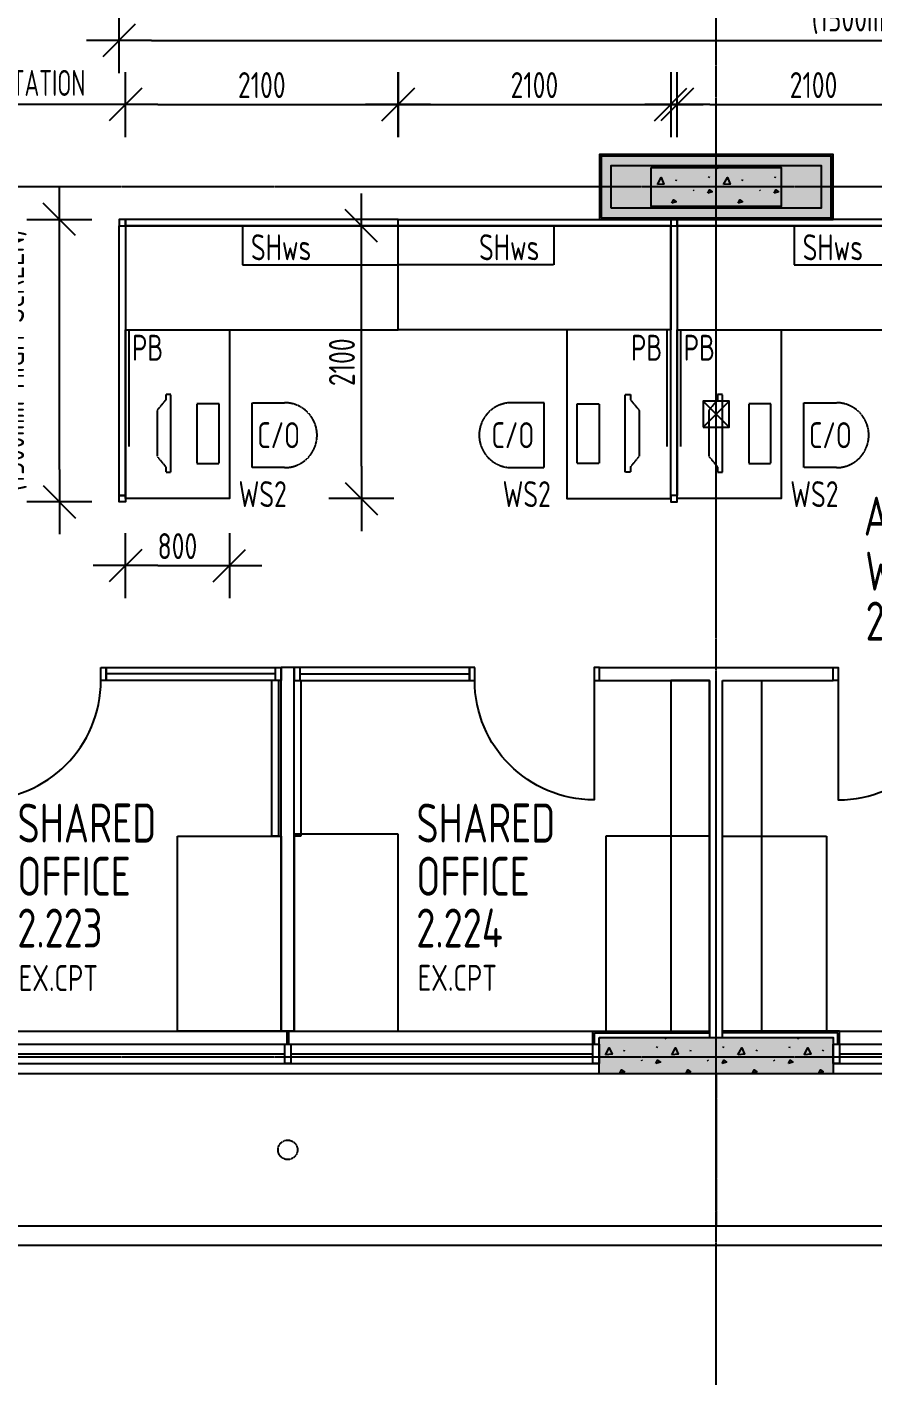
# Model space of a CAD drawing. Header units: millimetres. Extents: x -45258 to 103756, y -3540 to 105026.
# Drawn here: x 47266 to 53780, y -2981 to 7473 of the extents above; entities that cross this region are included whole.
import ezdxf
from ezdxf.enums import TextEntityAlignment as Align

# ---------------------------------------------------------------- set-up
doc = ezdxf.new("R2010")
doc.units = ezdxf.units.MM
doc.header["$LTSCALE"] = 0.4
for name, pattern in [('BLD-80-FL-2$0$CENTER', [50.8, 31.75, -6.35, 6.35, -6.35]), ('BLD-80-FL-2$0$DASHED2', [9.525, 6.35, -3.175]), ('BLD-80-FL-2$0$HIDDEN2', [4.7625, 3.175, -1.5875])]:
    doc.linetypes.add(name, pattern=pattern)
for name, color, linetype in [('BLD-80-FL-2$0$DO-EXST-6CO', 6, 'Continuous'), ('BLD-80-FL-2$0$FL-EXST-8CO', 8, 'Continuous'), ('BLD-80-FL-2$0$FU-EQPT-6H2', 6, 'BLD-80-FL-2$0$HIDDEN2'), ('BLD-80-FL-2$0$FU-EQPT-8H2', 8, 'BLD-80-FL-2$0$HIDDEN2'), ('BLD-80-FL-2$0$FU-FIXD-7CO-NEW', 7, 'Continuous'), ('BLD-80-FL-2$0$FU-FIXD-8CO-EXST', 8, 'Continuous'), ('BLD-80-FL-2$0$FU-FURN-6H2', 6, 'BLD-80-FL-2$0$HIDDEN2'), ('BLD-80-FL-2$0$ST-GRID-9CE', 9, 'BLD-80-FL-2$0$CENTER'), ('BLD-80-FL-2$0$TX-ATTR-7CO', 7, 'Continuous'), ('BLD-80-FL-2$0$TX-DIMS-8C0-100', 8, 'Continuous'), ('BLD-80-FL-2$0$TX-NOTE-7CO', 7, 'Continuous'), ('BLD-80-FL-2$0$TX-RMNU-2C0-100', 2, 'Continuous'), ('BLD-80-FL-2$0$TX-ROOM-2CO-100', 2, 'Continuous'), ('BLD-80-FL-2$0$TX-ROOM-2CO-NEW', 2, 'Continuous'), ('BLD-80-FL-2$0$TX-TEXT-7C0-100', 7, 'Continuous'), ('BLD-80-FL-2$0$WA-HTCH-8CO-EXST', 8, 'Continuous'), ('BLD-80-FL-2$0$WA-MASN-3CO-EXST', 3, 'Continuous'), ('BLD-80-FL-2$0$WA-PART-6C0-EXST', 6, 'Continuous'), ('BLD-80-FL-2$0$WN-EXST-8CO', 8, 'Continuous'), ('XREF', 8, 'Continuous')]:
    doc.layers.add(name, color=color, linetype=linetype)
doc.layers.add('BLD-80-FL-2$0$SI-BUIL-253CO', color=253, linetype='Continuous', lineweight=25)
doc.styles.add('BLD-80-FL-2$0$Isocp2', font='isocp2.shx')
doc.styles.add('BLD-80-FL-2$0$STANDARD', font='isocp2.shx', dxfattribs={"width": 0.8})
doc.dimstyles.new('BLD-80-FL-2$0$TX-DIMS100', dxfattribs={"dimtxt": 200, "dimasz": 250, "dimexe": 125, "dimexo": 500, "dimgap": 50, "dimtad": 1, "dimdec": 1, "dimdsep": 46, "dimtxsty": 'BLD-80-FL-2$0$STANDARD', "dimblk1": 'BLD-80-FL-2$0$DIMTICK', "dimblk2": 'BLD-80-FL-2$0$DIMTICK', "dimsah": 1, "dimcen": 2.5, "dimse1": 1, "dimse2": 1, "dimclrd": 8, "dimclre": 8, "dimclrt": 2, "dimadec": 0, "dimazin": 0, "dimtfac": 1, "dimtdec": 1, "dimtmove": 2, "dimatfit": 3, "dimldrblk": 'BLD-80-FL-2$0$DIMTICK', "dimfxl": 1, "dimtolj": 1, "dimtzin": 0, "dimarcsym": 0})

# ---------------------------------------------------------------- blocks, each defined once
blk = doc.blocks.new('BLD-80-FL-2$0$RMIDEN-2')
at = {"layer": 'BLD-80-FL-2$0$TX-RMNU-2C0-100', "style": 'BLD-80-FL-2$0$STANDARD'}
blk.add_attdef('ROOMNUM', (-11, 488), '', height=300, dxfattribs=at)
at = {"layer": 'BLD-80-FL-2$0$TX-ROOM-2CO-100', "style": 'BLD-80-FL-2$0$STANDARD'}
for tag, p in [('ROOMNAM1', (-12, 1710)), ('ROOMNAM2', (-12, 1301)), ('ROOMNAM3', (-12, 893))]:
    blk.add_attdef(tag, p, '', height=300, dxfattribs=at)
at = {"layer": 'BLD-80-FL-2$0$TX-TEXT-7C0-100', "style": 'BLD-80-FL-2$0$STANDARD'}
blk.add_attdef('XX', (2, 158), '', height=200, dxfattribs=at)
blk = doc.blocks.new('*U21')
blk.add_lwpolyline([(0, 823), (1200, 823), (1200, 1123), (0, 1123)], close=True)
at = {"layer": 'BLD-80-FL-2$0$TX-ATTR-7CO', "linetype": 'Continuous', "ltscale": 5, "style": 'BLD-80-FL-2$0$STANDARD', "width": 0.8}
for p in [(103, 780), (103, 533)]:
    blk.add_attdef('EQUIPMENT-TYPE', p, '', height=200, dxfattribs=at)
blk = doc.blocks.new('BLD-80-FL-2$0$NOTE')
at = {"layer": 'BLD-80-FL-2$0$TX-ATTR-7CO', "style": 'BLD-80-FL-2$0$Isocp2'}
blk.add_attdef('WWW', text='', height=2, dxfattribs=at).set_placement((0, 0), align=Align.MIDDLE)
blk = doc.blocks.new('BLD-80-FL-2$0$DIMTICK')
for p, q in [((0, 1), (0, -1)), ((-1, 0), (1, 0))]:
    blk.add_line(p, q)
at = {"color": 2, "linetype": 'Continuous'}
blk.add_line((-0.5, -0.5), (0.5, 0.5), dxfattribs=at)
blk = doc.blocks.new('*D63')
at = {"layer": 'BLD-80-FL-2$0$TX-DIMS-8C0-100', "color": 8, "lineweight": -2, "transparency": 16777216}
blk.add_line((48500, 7334), (50100, 7334), dxfattribs=at)
at = {"layer": 'Defpoints', "color": 0, "transparency": 16777216}
for p in [(50350, 7334), (48250, 6400), (50350, 6400)]:
    blk.add_point(p, dxfattribs=at)
at = {"layer": 'BLD-80-FL-2$0$TX-DIMS-8C0-100', "color": 8, "lineweight": -2, "transparency": 16777216, "xscale": 250, "yscale": 250, "zscale": 250, "rotation": 180}
blk.add_blockref('BLD-80-FL-2$0$DIMTICK', (48250, 7334), dxfattribs=at)
at = {"layer": 'BLD-80-FL-2$0$TX-DIMS-8C0-100', "color": 8, "lineweight": -2, "transparency": 16777216, "xscale": 250, "yscale": 250, "zscale": 250}
blk.add_blockref('BLD-80-FL-2$0$DIMTICK', (50350, 7334), dxfattribs=at)
at = {"layer": 'BLD-80-FL-2$0$TX-DIMS-8C0-100', "color": 2, "transparency": 16777216, "insert": (49300, 7484), "char_height": 200, "attachment_point": 5, "style": 'BLD-80-FL-2$0$STANDARD'}
blk.add_mtext('\\A1;2100', dxfattribs=at)
blk = doc.blocks.new('*D64')
at = {"layer": 'BLD-80-FL-2$0$TX-DIMS-8C0-100', "color": 8, "lineweight": -2, "transparency": 16777216}
blk.add_line((50600, 7334), (52200, 7334), dxfattribs=at)
at = {"layer": 'Defpoints', "color": 0, "transparency": 16777216}
for p in [(52450, 7334), (50350, 6400), (52450, 6400)]:
    blk.add_point(p, dxfattribs=at)
at = {"layer": 'BLD-80-FL-2$0$TX-DIMS-8C0-100', "color": 8, "lineweight": -2, "transparency": 16777216, "xscale": 250, "yscale": 250, "zscale": 250, "rotation": 180}
blk.add_blockref('BLD-80-FL-2$0$DIMTICK', (50350, 7334), dxfattribs=at)
at = {"layer": 'BLD-80-FL-2$0$TX-DIMS-8C0-100', "color": 8, "lineweight": -2, "transparency": 16777216, "xscale": 250, "yscale": 250, "zscale": 250}
blk.add_blockref('BLD-80-FL-2$0$DIMTICK', (52450, 7334), dxfattribs=at)
at = {"layer": 'BLD-80-FL-2$0$TX-DIMS-8C0-100', "color": 2, "transparency": 16777216, "insert": (51400, 7484), "char_height": 200, "attachment_point": 5, "style": 'BLD-80-FL-2$0$STANDARD'}
blk.add_mtext('\\A1;2100', dxfattribs=at)
blk = doc.blocks.new('*D65')
at = {"layer": 'BLD-80-FL-2$0$TX-DIMS-8C0-100', "color": 8, "lineweight": -2, "transparency": 16777216}
blk.add_line((52750, 7334), (54350, 7334), dxfattribs=at)
at = {"layer": 'Defpoints', "color": 0, "transparency": 16777216}
for p in [(54600, 7334), (52500, 6400), (54600, 6400)]:
    blk.add_point(p, dxfattribs=at)
at = {"layer": 'BLD-80-FL-2$0$TX-DIMS-8C0-100', "color": 8, "lineweight": -2, "transparency": 16777216, "xscale": 250, "yscale": 250, "zscale": 250, "rotation": 180}
blk.add_blockref('BLD-80-FL-2$0$DIMTICK', (52500, 7334), dxfattribs=at)
at = {"layer": 'BLD-80-FL-2$0$TX-DIMS-8C0-100', "color": 8, "lineweight": -2, "transparency": 16777216, "xscale": 250, "yscale": 250, "zscale": 250}
blk.add_blockref('BLD-80-FL-2$0$DIMTICK', (54600, 7334), dxfattribs=at)
at = {"layer": 'BLD-80-FL-2$0$TX-DIMS-8C0-100', "color": 2, "transparency": 16777216, "insert": (53550, 7484), "char_height": 200, "attachment_point": 5, "style": 'BLD-80-FL-2$0$STANDARD'}
blk.add_mtext('\\A1;2100', dxfattribs=at)
blk = doc.blocks.new('*D67')
at = {"layer": 'BLD-80-FL-2$0$TX-DIMS-8C0-100', "color": 8, "lineweight": -2, "transparency": 16777216}
blk.add_line((48500, 3784), (48800, 3784), dxfattribs=at)
at = {"layer": 'Defpoints', "color": 0, "transparency": 16777216}
for p in [(48250, 4300), (49050, 4300), (49050, 3784)]:
    blk.add_point(p, dxfattribs=at)
at = {"layer": 'BLD-80-FL-2$0$TX-DIMS-8C0-100', "color": 8, "lineweight": -2, "transparency": 16777216, "xscale": 250, "yscale": 250, "zscale": 250, "rotation": 180}
blk.add_blockref('BLD-80-FL-2$0$DIMTICK', (48250, 3784), dxfattribs=at)
at = {"layer": 'BLD-80-FL-2$0$TX-DIMS-8C0-100', "color": 8, "lineweight": -2, "transparency": 16777216, "xscale": 250, "yscale": 250, "zscale": 250}
blk.add_blockref('BLD-80-FL-2$0$DIMTICK', (49050, 3784), dxfattribs=at)
at = {"layer": 'BLD-80-FL-2$0$TX-DIMS-8C0-100', "color": 2, "transparency": 16777216, "insert": (48650, 3934), "char_height": 200, "attachment_point": 5, "style": 'BLD-80-FL-2$0$STANDARD'}
blk.add_mtext('\\A1;800', dxfattribs=at)
blk = doc.blocks.new('*D109')
at = {"layer": 'BLD-80-FL-2$0$TX-DIMS-8C0-100', "color": 8, "lineweight": -2, "transparency": 16777216}
blk.add_line((48450, 7827), (60750, 7827), dxfattribs=at)
at = {"layer": 'Defpoints', "color": 0, "transparency": 16777216}
for p in [(61000, 7827), (48200, 6450), (61000, 6450)]:
    blk.add_point(p, dxfattribs=at)
at = {"layer": 'BLD-80-FL-2$0$TX-DIMS-8C0-100', "color": 8, "lineweight": -2, "transparency": 16777216, "xscale": 250, "yscale": 250, "zscale": 250, "rotation": 180}
blk.add_blockref('BLD-80-FL-2$0$DIMTICK', (48200, 7827), dxfattribs=at)
at = {"layer": 'BLD-80-FL-2$0$TX-DIMS-8C0-100', "color": 8, "lineweight": -2, "transparency": 16777216, "xscale": 250, "yscale": 250, "zscale": 250}
blk.add_blockref('BLD-80-FL-2$0$DIMTICK', (61000, 7827), dxfattribs=at)
at = {"layer": 'BLD-80-FL-2$0$TX-DIMS-8C0-100', "color": 2, "transparency": 16777216, "insert": (54600, 7987), "char_height": 200, "attachment_point": 5, "style": 'BLD-80-FL-2$0$STANDARD'}
blk.add_mtext('\\A1;(1500mm HIGH SCREENS)', dxfattribs=at)
blk = doc.blocks.new('*D69')
at = {"layer": 'BLD-80-FL-2$0$TX-DIMS-8C0-100', "color": 8, "lineweight": -2, "transparency": 16777216}
blk.add_line((50067, 4550), (50067, 6150), dxfattribs=at)
at = {"layer": 'Defpoints', "color": 0, "transparency": 16777216}
for p in [(49050, 6400), (50067, 6400), (49050, 4300)]:
    blk.add_point(p, dxfattribs=at)
at = {"layer": 'BLD-80-FL-2$0$TX-DIMS-8C0-100', "color": 8, "lineweight": -2, "transparency": 16777216, "xscale": 250, "yscale": 250, "zscale": 250}
for p, rotation in [((50067, 6400), 90), ((50067, 4300), 270)]:
    blk.add_blockref('BLD-80-FL-2$0$DIMTICK', p, dxfattribs=dict(at, rotation=rotation))
at = {"layer": 'BLD-80-FL-2$0$TX-DIMS-8C0-100', "color": 2, "transparency": 16777216, "insert": (49917, 5350), "char_height": 200, "attachment_point": 5, "rotation": 90, "style": 'BLD-80-FL-2$0$STANDARD'}
blk.add_mtext('\\A1;2100', dxfattribs=at)
blk = doc.blocks.new('*D110')
at = {"layer": 'BLD-80-FL-2$0$TX-DIMS-8C0-100', "color": 8, "lineweight": -2, "transparency": 16777216}
blk.add_line((47741, 4525), (47741, 6200), dxfattribs=at)
at = {"layer": 'Defpoints', "color": 0, "transparency": 16777216}
for p in [(47741, 6450), (48200, 6450), (48200, 4275)]:
    blk.add_point(p, dxfattribs=at)
at = {"layer": 'BLD-80-FL-2$0$TX-DIMS-8C0-100', "color": 8, "lineweight": -2, "transparency": 16777216, "xscale": 250, "yscale": 250, "zscale": 250}
for p, rotation in [((47741, 6450), 90), ((47741, 4275), 270)]:
    blk.add_blockref('BLD-80-FL-2$0$DIMTICK', p, dxfattribs=dict(at, rotation=rotation))
at = {"layer": 'BLD-80-FL-2$0$TX-DIMS-8C0-100', "color": 2, "transparency": 16777216, "insert": (47379, 5363), "char_height": 200, "attachment_point": 5, "rotation": 90, "style": 'BLD-80-FL-2$0$STANDARD'}
blk.add_mtext('\\A1;(1500mm HIGH SCREEN)', dxfattribs=at)
blk = doc.blocks.new('BLD-80-FL-2', base_point=(226.58, 457.44))
at = {"layer": 'BLD-80-FL-2$0$SI-BUIL-253CO'}
h = blk.add_hatch(color=256, dxfattribs=at)
h.dxf.hatch_style = 1
h.paths.add_polyline_path([(53699.99, 6950.03), (51899.99, 6950.03), (51899.99, 6450.03), (53699.99, 6450.03)])
h = blk.add_hatch(color=256, dxfattribs=at)
h.dxf.hatch_style = 1
h.paths.add_polyline_path([(53699.98, 150.03), (51899.98, 150.03), (51899.98, -129.97), (53699.98, -129.97)])
at = {"layer": 'BLD-80-FL-2$0$DO-EXST-6CO'}
blk.add_line((53699.99, 2900.03), (53699.99, 3000.03), dxfattribs=at)
for points in [[(48059.99, 3000.03), (48099.99, 3000.02), (48099.99, 2900.03), (48060, 2900.03)], [(50939.99, 3000.03), (50899.99, 3000.03), (50899.99, 2900.03), (50939.99, 2900.03)], [(51899.99, 3000.03), (51859.99, 3000.03), (51859.99, 2900.03), (51899.99, 2900.03)], [(53699.99, 3000.03), (53739.99, 3000.03), (53739.99, 2900.03), (53699.99, 2900.03)]]:
    blk.add_lwpolyline(points, close=True, dxfattribs=at)
for points in [[(47139.99, 2900.03), (47139.99, 1980.03), (47139.99, 1980.03, 0.41421356), (48059.99, 2900.03)], [(51859.99, 2900.03), (51860, 1980.03), (51860, 1980.03, -0.41421356), (50939.99, 2900.03)], [(53739.99, 2900.03), (53739.99, 1980.03), (53739.99, 1980.03, 0.41421356), (54659.99, 2900.03)]]:
    blk.add_lwpolyline(points, format="xyb", dxfattribs=at)
at = {"layer": 'BLD-80-FL-2$0$FL-EXST-8CO'}
for p, q in [((52699.99, 4850.03), (52899.99, 5050.03)), ((52699.99, 5050.03), (52899.99, 4850.03)), ((47149.98, 200.03), (51849.98, 200.03)), ((53749.98, 200.03), (58449.98, 200.04)), ((65099.98, -129.96), (47099.98, -129.97))]:
    blk.add_line(p, q, dxfattribs=at)
at = {"layer": 'BLD-80-FL-2$0$FL-EXST-8CO', "linetype": 'BLD-80-FL-2$0$DASHED2'}
blk.add_line((52800, -129.97), (52800, -1299.1), dxfattribs=at)
at = {"layer": 'BLD-80-FL-2$0$FL-EXST-8CO'}
blk.add_lwpolyline([(52699.99, 4850.03), (52899.99, 4850.03), (52899.99, 5050.03), (52699.99, 5050.03)], close=True, dxfattribs=at)
for points in [[(20699.98, -1449.13), (68349.98, -1449.09), (68349.98, 2111.3)], [(20699.98, -1299.13), (68199.98, -1299.09), (68199.98, 2087.62)]]:
    blk.add_lwpolyline(points, dxfattribs=at)
at = {"layer": 'BLD-80-FL-2$0$FL-EXST-8CO', "linetype": 'BLD-80-FL-2$0$DASHED2'}
blk.add_circle((49500, -714.54), 75, dxfattribs=at)
at = {"layer": 'BLD-80-FL-2$0$FU-EQPT-8H2'}
for points in [[(48560.31, 5060.7), (48494.4, 4981.04), (48494.4, 4624.21), (48560.31, 4544.55), (48560.31, 4502.63), (48599.99, 4502.63), (48599.99, 5102.63), (48560.31, 5102.63)], [(48800.7, 4570.03), (48970.7, 4570.03), (48970.7, 5030.03), (48800.7, 5030.03)], [(51899.28, 4570.03), (51729.28, 4570.03), (51729.28, 5030.03), (51899.28, 5030.03)], [(52139.67, 5060.7), (52205.58, 4981.04), (52205.58, 4624.21), (52139.67, 4544.55), (52139.67, 4502.63), (52099.99, 4502.63), (52099.99, 5102.63), (52139.67, 5102.63)], [(52810.31, 5060.7), (52744.4, 4981.04), (52744.4, 4624.21), (52810.31, 4544.55), (52810.31, 4502.63), (52849.99, 4502.63), (52849.99, 5102.63), (52810.31, 5102.63)], [(53050.7, 4570.03), (53220.7, 4570.03), (53220.7, 5030.03), (53050.7, 5030.03)]]:
    blk.add_lwpolyline(points, close=True, dxfattribs=at)
at = {"layer": 'BLD-80-FL-2$0$FU-FIXD-7CO-NEW', "linetype": 'BLD-80-FL-2$0$HIDDEN2'}
for p, q in [((48278.49, 4700.03), (48278.49, 5600.03)), ((52421.49, 4700.03), (52421.49, 5600.03)), ((52528.49, 4700.03), (52528.49, 5600.03))]:
    blk.add_line(p, q, dxfattribs=at)
at = {"layer": 'BLD-80-FL-2$0$FU-FIXD-7CO-NEW'}
for points in [[(48199.99, 6400.03), (48249.99, 6400.03), (48249.99, 6450.03), (48199.99, 6450.03)], [(48249.99, 4325.03), (48199.99, 4325.03), (48199.99, 6400.03), (48249.99, 6400.03)], [(48249.99, 6400.03), (50349.99, 6400.03), (50349.99, 6450.03), (48249.99, 6450.03)], [(50349.99, 6400.03), (48249.99, 6400.03), (48249.99, 5600.03), (50349.99, 5600.03)], [(52449.99, 6400.03), (50349.99, 6400.03), (50349.99, 6450.03), (52449.99, 6450.03)], [(50349.99, 6400.03), (52449.99, 6400.03), (52449.99, 5600.03), (50349.99, 5600.03)], [(52449.99, 6400.03), (52499.99, 6400.03), (52499.99, 6450.03), (52449.99, 6450.03)], [(52499.99, 4325.03), (52449.99, 4325.03), (52449.99, 6400.03), (52499.99, 6400.03)], [(52499.99, 6400.03), (54599.99, 6400.03), (54599.99, 6450.03), (52499.99, 6450.03)], [(54599.99, 6400.03), (52499.99, 6400.03), (52499.99, 5600.03), (54599.99, 5600.03)], [(48249.99, 5600.03), (49049.99, 5600.03), (49049.99, 4300.03), (48249.99, 4300.03)], [(52449.99, 5600.03), (51649.99, 5600.03), (51649.99, 4300.03), (52449.99, 4300.03)], [(52499.99, 5600.03), (53299.99, 5600.03), (53299.99, 4300.03), (52499.99, 4300.03)], [(48199.99, 4325.03), (48249.99, 4325.03), (48249.99, 4275.03), (48199.99, 4275.03)], [(52499.99, 4325.03), (52449.99, 4325.03), (52449.99, 4275.03), (52499.99, 4275.03)]]:
    blk.add_lwpolyline(points, close=True, dxfattribs=at)
at = {"layer": 'BLD-80-FL-2$0$FU-FIXD-8CO-EXST'}
for p, q in [((49377.43, 1699.98), (49377.43, 2899.98)), ((49427.43, 2899.98), (49427.43, 1699.98)), ((49549.93, 1699.98), (49549.93, 2899.98)), ((49599.93, 2899.98), (49599.93, 1699.98)), ((52749.89, 2899.98), (52449.89, 2899.98)), ((52449.89, 2899.98), (52449.89, 199.99)), ((52749.89, 199.99), (52749.89, 2899.98)), ((52849.94, 2899.98), (53149.94, 2899.98)), ((52849.94, 186.99), (52849.94, 2899.98)), ((53149.94, 2899.98), (53149.94, 186.99)), ((48649.93, 1699.99), (49449.93, 1699.99)), ((48649.93, 199.99), (48649.93, 1699.99)), ((49427.43, 1699.98), (49377.43, 1699.98)), ((49449.93, 1699.99), (49449.93, 199.99)), ((50349.93, 1714.98), (49549.93, 1714.99)), ((49549.93, 1714.99), (49549.93, 199.99)), ((49599.93, 1699.98), (49549.93, 1699.98)), ((50349.93, 199.98), (50349.93, 1714.98)), ((52749.89, 1699.99), (51949.89, 1699.99)), ((51949.89, 1699.99), (51949.89, 199.99)), ((52749.89, 199.99), (52749.89, 1699.99)), ((52849.94, 1699.99), (53649.94, 1699.99)), ((52849.94, 199.99), (52849.94, 1699.99)), ((53649.94, 1699.99), (53649.94, 199.99)), ((49449.93, 199.99), (48649.93, 199.99)), ((49549.93, 199.99), (50349.93, 199.98)), ((51949.89, 199.99), (52749.89, 199.99)), ((52449.89, 199.99), (52749.89, 199.99)), ((53149.94, 186.99), (52849.94, 186.99))]:
    blk.add_line(p, q, dxfattribs=at)
at = {"layer": 'BLD-80-FL-2$0$FU-FURN-6H2'}
for points in [[(49475.62, 4538.18), (49225.62, 4538.18), (49225.62, 5038.18), (49475.62, 5038.18, -1)], [(51224.37, 4538.18), (51474.37, 4538.18), (51474.37, 5038.18), (51224.37, 5038.18, 1)], [(53725.62, 4538.18), (53475.62, 4538.18), (53475.62, 5038.18), (53725.62, 5038.18, -1)]]:
    blk.add_lwpolyline(points, format="xyb", close=True, dxfattribs=at)
at = {"layer": 'BLD-80-FL-2$0$SI-BUIL-253CO', "flags": 128}
blk.add_lwpolyline([(51899.99, 6450.03), (53699.99, 6450.03), (53699.99, 6950.03), (51899.99, 6950.03)], close=True, dxfattribs=at)
at = {"layer": 'BLD-80-FL-2$0$ST-GRID-9CE'}
for p, q in [((52800, -2523.99), (52799.97, 31750)), ((84082.76, 6700), (-5320.19, 6700)), ((84082.76, 0), (-5320.19, 0))]:
    blk.add_line(p, q, dxfattribs=at)
at = {"layer": 'BLD-80-FL-2$0$TX-DIMS-8C0-100'}
blk.add_line((47999.99, 7333.76), (46037.89, 7333.76), dxfattribs=at)
at = {"layer": 'BLD-80-FL-2$0$WA-HTCH-8CO-EXST'}
for p, q in [((52299.99, 6847.6), (52304.26, 6841.2)), ((52806.18, 6850.03), (52810.44, 6843.63)), ((52810.44, 6847.6), (52814.71, 6841.2)), ((52490.75, 6746.53), (52495.01, 6756.12)), ((52743.3, 6771.04), (52747.56, 6780.63)), ((53001.2, 6746.53), (53005.46, 6756.12)), ((53253.75, 6771.04), (53258.01, 6780.63)), ((52623.95, 6678.33), (52628.21, 6671.93)), ((53134.4, 6678.33), (53138.66, 6671.93)), ((51899.98, 147.6), (51904.24, 141.21)), ((52406.17, 150.03), (52410.43, 143.64)), ((52410.43, 147.6), (52414.69, 141.21)), ((53427.07, 150.03), (53431.33, 143.64)), ((53431.33, 147.6), (53435.59, 141.21)), ((52090.73, 46.53), (52095, 56.12)), ((52343.29, 71.04), (52347.55, 80.63)), ((52601.18, 46.53), (52605.45, 56.12)), ((52853.74, 71.04), (52858, 80.63)), ((53111.63, 46.53), (53115.9, 56.13)), ((53364.19, 71.04), (53368.45, 80.63)), ((53622.08, 46.53), (53626.35, 56.13)), ((52223.94, -21.67), (52228.2, -28.06)), ((52734.39, -21.67), (52738.65, -28.06)), ((53244.84, -21.66), (53249.1, -28.06))]:
    blk.add_line(p, q, dxfattribs=at)
for points in [[(52346.89, 6717.76), (52375.66, 6772.1), (52398.04, 6722.02), (52347.96, 6717.76)], [(52857.34, 6717.76), (52886.11, 6772.1), (52908.49, 6722.02), (52858.41, 6717.76)], [(52458.99, 6574.45), (52471.78, 6601.09), (52493.09, 6585.1), (52458.99, 6574.45)], [(52735.84, 6650.62), (52748.63, 6677.26), (52769.94, 6661.28), (52735.84, 6650.62)], [(52969.44, 6574.45), (52982.23, 6601.09), (53003.54, 6585.1), (52969.44, 6574.45)], [(53246.29, 6650.62), (53259.08, 6677.26), (53280.39, 6661.28), (53246.29, 6650.62)], [(51946.88, 17.76), (51975.65, 72.11), (51998.03, 22.03), (51947.94, 17.76)], [(52457.33, 17.76), (52486.1, 72.11), (52508.48, 22.03), (52458.39, 17.76)], [(52967.78, 17.76), (52996.55, 72.11), (53018.93, 22.03), (52968.84, 17.76)], [(53478.23, 17.76), (53507, 72.11), (53529.38, 22.03), (53479.29, 17.76)], [(52058.98, -125.55), (52071.76, -98.9), (52093.07, -114.89), (52058.98, -125.55)], [(52335.83, -49.37), (52348.61, -22.73), (52369.93, -38.72), (52335.83, -49.37)], [(52569.43, -125.55), (52582.21, -98.9), (52603.52, -114.89), (52569.43, -125.55)], [(52846.28, -49.37), (52859.06, -22.73), (52880.38, -38.72), (52846.28, -49.37)], [(53079.88, -125.55), (53092.66, -98.9), (53113.97, -114.89), (53079.88, -125.55)], [(53356.73, -49.37), (53369.51, -22.73), (53390.83, -38.72), (53356.73, -49.37)], [(53590.33, -125.55), (53603.11, -98.9), (53624.42, -114.89), (53590.33, -125.55)]]:
    blk.add_lwpolyline(points, dxfattribs=at)
at = {"layer": 'BLD-80-FL-2$0$WA-MASN-3CO-EXST'}
for points in [[(52299.99, 6850.03), (53299.99, 6850.03), (53299.99, 6550.03), (52299.99, 6550.03)], [(51899.98, 150.03), (53699.98, 150.03), (53699.98, -129.97), (51899.98, -129.97)]]:
    blk.add_lwpolyline(points, close=True, dxfattribs=at)
at = {"layer": 'BLD-80-FL-2$0$WA-PART-6C0-EXST'}
for p, q in [((49450, 200.03), (49449.99, 3000.03)), ((49549.99, 3000.03), (49449.99, 3000.03)), ((49550, 200.03), (49549.99, 3000.03)), ((51899.99, 3000.03), (53699.99, 3000.03)), ((51899.99, 2900.03), (51899.99, 3000.03)), ((51899.99, 2900.03), (52750, 2900.03)), ((52749.98, 150.03), (52749.98, 2900.03)), ((52849.98, 150.03), (52849.98, 2900.03)), ((52850, 2900.03), (53699.99, 2900.03)), ((49550, 200.03), (49450, 200.03)), ((51849.98, 200.03), (52749.95, 200.03)), ((51849.98, 100.03), (51849.98, 200.03)), ((51862.98, 187.03), (52749.95, 187.03)), ((51862.98, 100.03), (51862.98, 187.03)), ((53749.98, 200.03), (52850, 200.03)), ((53736.98, 187.03), (52850, 187.03)), ((53736.98, 100.03), (53736.98, 187.03)), ((53749.98, 100.03), (53749.98, 200.03))]:
    blk.add_line(p, q, dxfattribs=at)
for points in [[(51899.99, 6450.03), (53699.99, 6450.03), (53699.99, 6950.03), (51899.99, 6950.03)], [(51912.99, 6463.03), (53686.99, 6463.03), (53686.99, 6937.03), (51912.99, 6937.03)], [(51988.99, 6539.03), (53610.99, 6539.03), (53610.99, 6861.03), (51988.99, 6861.03)]]:
    blk.add_lwpolyline(points, close=True, dxfattribs=at)
at = {"layer": 'BLD-80-FL-2$0$WN-EXST-8CO'}
for p, q in [((49405, 2950.03), (48099.99, 2950.02)), ((49594.99, 2950.03), (50899.99, 2950.03)), ((49549.93, 2899.98), (49599.93, 2899.98)), ((47099.98, 100.03), (51899.98, 100.03)), ((47149.98, 25.03), (49477.48, 25.03)), ((49522.48, 25.03), (51849.98, 25.03)), ((53699.98, 100.03), (58499.98, 100.04)), ((53749.98, 25.03), (56077.48, 25.04)), ((47099.98, -49.97), (51899.98, -49.97)), ((53699.98, -49.97), (58499.98, -49.96))]:
    blk.add_line(p, q, dxfattribs=at)
for points in [[(48099.99, 3000.02), (49450, 3000.03), (49450, 2900.03), (48099.99, 2900.02)], [(49450, 2900.03), (49405, 2900.03), (49405, 3000.03), (49450, 3000.03)], [(50899.99, 3000.03), (49549.99, 3000.03), (49549.99, 2900.03), (50899.99, 2900.03)], [(49549.99, 2900.03), (49594.99, 2900.03), (49594.99, 3000.03), (49549.99, 3000.03)], [(49495, 200.03), (49505, 200.03), (49505, 100.03), (49495, 100.03)], [(49477.48, 100.03), (49522.48, 100.03), (49522.48, -49.97), (49477.48, -49.97)], [(51849.98, 100.03), (51899.98, 100.03), (51899.98, -49.97), (51849.98, -49.97)], [(53699.98, 100.03), (53749.98, 100.03), (53749.98, -49.97), (53699.98, -49.97)]]:
    blk.add_lwpolyline(points, close=True, dxfattribs=at)
at = {"layer": 'BLD-80-FL-2$0$FU-EQPT-6H2'}
ref = blk.add_blockref('*U21', (49149.99, 5277.49), dxfattribs=at)
ref.add_attrib('EQUIPMENT-TYPE', 'SHws', (49216.46, 6135.01), dxfattribs={"layer": 'BLD-80-FL-2$0$TX-ATTR-7CO', "linetype": 'Continuous', "ltscale": 5, "height": 200, "style": 'BLD-80-FL-2$0$STANDARD', "width": 0.8})
ref = blk.add_blockref('*U21', (51549.99, 5277.49), dxfattribs=dict(at, xscale=-1))
ref.add_attrib('EQUIPMENT-TYPE', 'SHws', (50973.7, 6135.01), dxfattribs={"layer": 'BLD-80-FL-2$0$TX-ATTR-7CO', "linetype": 'Continuous', "ltscale": 5, "height": 200, "style": 'BLD-80-FL-2$0$STANDARD', "width": 0.8})
ref = blk.add_blockref('*U21', (53399.99, 5277.49), dxfattribs=at)
ref.add_attrib('EQUIPMENT-TYPE', 'SHws', (53466.46, 6135.01), dxfattribs={"layer": 'BLD-80-FL-2$0$TX-ATTR-7CO', "linetype": 'Continuous', "ltscale": 5, "height": 200, "style": 'BLD-80-FL-2$0$STANDARD', "width": 0.8})
at = {"layer": 'BLD-80-FL-2$0$TX-NOTE-7CO'}
ref = blk.add_blockref('BLD-80-FL-2$0$NOTE', (48558.76, 5461.07), dxfattribs=dict(at, xscale=-50, yscale=50, zscale=50))
ref.add_attrib('WWW', 'PB', (48300.01, 5361.07), dxfattribs={"layer": 'BLD-80-FL-2$0$TX-ATTR-7CO', "height": 200, "style": 'BLD-80-FL-2$0$Isocp2', "width": 0.8})
ref = blk.add_blockref('BLD-80-FL-2$0$NOTE', (52141.23, 5461.07), dxfattribs=dict(at, xscale=50, yscale=50, zscale=50))
ref.add_attrib('WWW', 'PB', (52143.98, 5361.07), dxfattribs={"layer": 'BLD-80-FL-2$0$TX-ATTR-7CO', "height": 200, "style": 'BLD-80-FL-2$0$Isocp2', "width": 0.8})
ref = blk.add_blockref('BLD-80-FL-2$0$NOTE', (52808.76, 5461.07), dxfattribs=dict(at, xscale=-50, yscale=50, zscale=50))
ref.add_attrib('WWW', 'PB', (52550.01, 5361.07), dxfattribs={"layer": 'BLD-80-FL-2$0$TX-ATTR-7CO', "height": 200, "style": 'BLD-80-FL-2$0$Isocp2', "width": 0.8})
ref = blk.add_blockref('BLD-80-FL-2$0$NOTE', (49523.65, 4788.13), dxfattribs=dict(at, xscale=-50, yscale=50, zscale=50))
ref.add_attrib('WWW', 'C/O', (49264.9, 4688.13), dxfattribs={"layer": 'BLD-80-FL-2$0$TX-ATTR-7CO', "height": 200, "style": 'BLD-80-FL-2$0$Isocp2', "width": 0.8})
ref = blk.add_blockref('BLD-80-FL-2$0$NOTE', (51327.67, 4788.13), dxfattribs=dict(at, xscale=-50, yscale=50, zscale=50))
ref.add_attrib('WWW', 'C/O', (51068.92, 4688.13), dxfattribs={"layer": 'BLD-80-FL-2$0$TX-ATTR-7CO', "height": 200, "style": 'BLD-80-FL-2$0$Isocp2', "width": 0.8})
ref = blk.add_blockref('BLD-80-FL-2$0$NOTE', (53773.65, 4788.13), dxfattribs=dict(at, xscale=-50, yscale=50, zscale=50))
ref.add_attrib('WWW', 'C/O', (53514.9, 4688.13), dxfattribs={"layer": 'BLD-80-FL-2$0$TX-ATTR-7CO', "height": 200, "style": 'BLD-80-FL-2$0$Isocp2', "width": 0.8})
ref = blk.add_blockref('BLD-80-FL-2$0$NOTE', (49379.36, 4334.45), dxfattribs=dict(at, xscale=-50, yscale=50, zscale=50))
ref.add_attrib('WWW', 'WS2', (49120.62, 4234.45), dxfattribs={"layer": 'BLD-80-FL-2$0$TX-ATTR-7CO', "height": 200, "style": 'BLD-80-FL-2$0$Isocp2', "width": 0.8})
ref = blk.add_blockref('BLD-80-FL-2$0$NOTE', (51413.19, 4334.45), dxfattribs=dict(at, xscale=-50, yscale=50, zscale=50))
ref.add_attrib('WWW', 'WS2', (51154.44, 4234.45), dxfattribs={"layer": 'BLD-80-FL-2$0$TX-ATTR-7CO', "height": 200, "style": 'BLD-80-FL-2$0$Isocp2', "width": 0.8})
ref = blk.add_blockref('BLD-80-FL-2$0$NOTE', (53629.36, 4334.45), dxfattribs=dict(at, xscale=-50, yscale=50, zscale=50))
ref.add_attrib('WWW', 'WS2', (53370.62, 4234.45), dxfattribs={"layer": 'BLD-80-FL-2$0$TX-ATTR-7CO', "height": 200, "style": 'BLD-80-FL-2$0$Isocp2', "width": 0.8})
at = {"layer": 'BLD-80-FL-2$0$TX-ROOM-2CO-NEW'}
ref = blk.add_blockref('BLD-80-FL-2$0$RMIDEN-2', (54073.14, 2305), dxfattribs=at)
ref.add_attrib('XX', 'EX.CPT', (55542.72, 3208.36), dxfattribs={"layer": 'BLD-80-FL-2$0$TX-TEXT-7C0-100', "height": 200, "style": 'BLD-80-FL-2$0$STANDARD', "width": 0.8})
ref.add_attrib('ROOMNUM', '2.231', (53951.15, 3206.89), dxfattribs={"layer": 'BLD-80-FL-2$0$TX-RMNU-2C0-100', "height": 300, "style": 'BLD-80-FL-2$0$STANDARD', "width": 0.8})
ref.add_attrib('ROOMNAM2', 'WORKSTATIONS', (53947.73, 3591.18), dxfattribs={"layer": 'BLD-80-FL-2$0$TX-ROOM-2CO-100', "height": 300, "style": 'BLD-80-FL-2$0$STANDARD', "width": 0.8})
ref.add_attrib('ROOMNAM1', 'ADMIN', (53936.69, 4015.31), dxfattribs={"layer": 'BLD-80-FL-2$0$TX-ROOM-2CO-100', "height": 300, "style": 'BLD-80-FL-2$0$STANDARD', "width": 0.8})
ref = blk.add_blockref('BLD-80-FL-2$0$RMIDEN-2', (47475.1, -58.51), dxfattribs=at)
ref.add_attrib('XX', 'EX.CPT', (47427.69, 508.03), dxfattribs={"layer": 'BLD-80-FL-2$0$TX-TEXT-7C0-100', "height": 200, "style": 'BLD-80-FL-2$0$STANDARD', "width": 0.8})
ref.add_attrib('ROOMNUM', '2.223', (47416.26, 843.38), dxfattribs={"layer": 'BLD-80-FL-2$0$TX-RMNU-2C0-100', "height": 300, "style": 'BLD-80-FL-2$0$STANDARD', "width": 0.8})
ref.add_attrib('ROOMNAM2', 'OFFICE', (47416.71, 1242), dxfattribs={"layer": 'BLD-80-FL-2$0$TX-ROOM-2CO-100', "height": 300, "style": 'BLD-80-FL-2$0$STANDARD', "width": 0.8})
ref.add_attrib('ROOMNAM1', 'SHARED', (47418.24, 1651.8), dxfattribs={"layer": 'BLD-80-FL-2$0$TX-ROOM-2CO-100', "height": 300, "style": 'BLD-80-FL-2$0$STANDARD', "width": 0.8})
ref = blk.add_blockref('BLD-80-FL-2$0$RMIDEN-2', (50548.39, -58.51), dxfattribs=at)
ref.add_attrib('XX', 'EX.CPT', (50500.99, 509.55), dxfattribs={"layer": 'BLD-80-FL-2$0$TX-TEXT-7C0-100', "height": 200, "style": 'BLD-80-FL-2$0$STANDARD', "width": 0.8})
ref.add_attrib('ROOMNUM', '2.224', (50489.55, 843.38), dxfattribs={"layer": 'BLD-80-FL-2$0$TX-RMNU-2C0-100', "height": 300, "style": 'BLD-80-FL-2$0$STANDARD', "width": 0.8})
ref.add_attrib('ROOMNAM2', 'OFFICE', (50490.01, 1242), dxfattribs={"layer": 'BLD-80-FL-2$0$TX-ROOM-2CO-100', "height": 300, "style": 'BLD-80-FL-2$0$STANDARD', "width": 0.8})
ref.add_attrib('ROOMNAM1', 'SHARED', (50491.53, 1651.8), dxfattribs={"layer": 'BLD-80-FL-2$0$TX-ROOM-2CO-100', "height": 300, "style": 'BLD-80-FL-2$0$STANDARD', "width": 0.8})
at = {"layer": 'BLD-80-FL-2$0$TX-DIMS-8C0-100', "insert": (46087.19, 7600.53), "char_height": 200, "attachment_point": 1, "style": 'BLD-80-FL-2$0$STANDARD'}
blk.add_mtext('{\\W0.7;TYPICAL WORKSTATION\\PDIMENSIONS} ', dxfattribs=at)
at = {"layer": 'BLD-80-FL-2$0$TX-DIMS-8C0-100'}
dim = blk.add_linear_dim(base=(60999.99, 7827.26), p1=(48199.99, 6450.03), p2=(60999.99, 6450.03), text='(1500mm HIGH SCREENS)', dimstyle='BLD-80-FL-2$0$TX-DIMS100', override={"dimfxl": 3}, dxfattribs=at)
dim.commit()
dim.dimension.update_dxf_attribs({"geometry": '*D109', "text_midpoint": (54599.99, 7987.26)})
for base, p1, p2, picture, middle in [((50349.99, 7333.76), (48249.99, 6400.03), (50349.99, 6400.03), '*D63', (49299.99, 7483.78)), ((52449.99, 7333.76), (50349.99, 6400.03), (52449.99, 6400.03), '*D64', (51399.99, 7483.78)), ((54599.99, 7333.76), (52499.99, 6400.03), (54599.99, 6400.03), '*D65', (53549.99, 7483.78)), ((49049.99, 3783.54), (48249.99, 4300.03), (49049.99, 4300.03), '*D67', (48649.99, 3933.54))]:
    dim = blk.add_linear_dim(base=base, p1=p1, p2=p2, dimstyle='BLD-80-FL-2$0$TX-DIMS100', override={"dimfxl": 3}, dxfattribs=at)
    dim.commit()
    dim.dimension.update_dxf_attribs({"geometry": picture, "text_midpoint": middle})
dim = blk.add_linear_dim(base=(47740.55, 6450.03), p1=(48199.99, 4275.03), p2=(48199.99, 6450.03), angle=90, text='(1500mm HIGH SCREEN)', dimstyle='BLD-80-FL-2$0$TX-DIMS100', override={"dimfxl": 3}, dxfattribs=at)
dim.commit()
dim.dimension.update_dxf_attribs({"geometry": '*D110', "text_midpoint": (47378.59, 5362.53), "dimtype": 128})
dim = blk.add_linear_dim(base=(50067.28, 6400.03), p1=(49049.99, 4300.03), p2=(49049.99, 6400.03), angle=90, dimstyle='BLD-80-FL-2$0$TX-DIMS100', override={"dimfxl": 3}, dxfattribs=at)
dim.commit()
dim.dimension.update_dxf_attribs({"geometry": '*D69', "text_midpoint": (49917.26, 5350.03)})

msp = doc.modelspace()

# ---------------------------------------------------------------- block references
at = {"layer": 'XREF'}
msp.add_blockref('BLD-80-FL-2', (0, 0), dxfattribs=at)

doc.saveas('drawing.dxf')
